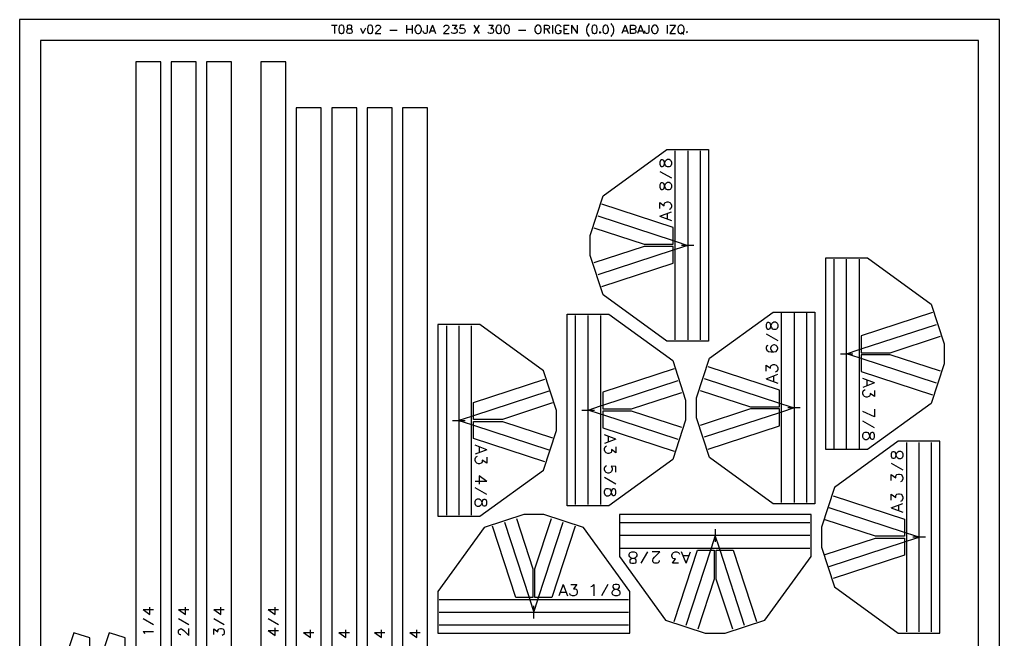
# Model space of a CAD drawing. Extents: x 0 to 235, y 0 to 300.
# Drawn here: x 0 to 235, y 151.3 to 300 of the extents above; entities that cross this region are included whole.
import ezdxf

# ---------------------------------------------------------------- set-up
doc = ezdxf.new("R2010")
doc.units = 0
for name, color, linetype in [('CORTE', 1, 'Continuous'), ('EJE', 4, 'Continuous'), ('REFERENCIA', 8, 'Continuous'), ('ROTULO', 5, 'Continuous')]:
    doc.layers.add(name, color=color, linetype=linetype)

msp = doc.modelspace()

# ---------------------------------------------------------------- linework, layer by layer
at = {"layer": 'CORTE', "color": 1, "linetype": 'CONTINUOUS'}
for points in [[(33.85, 7.85), (33.85, 289.85), (27.85, 289.85), (27.85, 7.85)], [(42.35, 7.85), (42.35, 289.85), (36.35, 289.85), (36.35, 7.85)], [(50.85, 7.85), (50.85, 289.85), (44.85, 289.85), (44.85, 7.85)], [(63.85, 7.85), (63.85, 289.85), (57.85, 289.85), (57.85, 7.85)], [(72.35, 7.85), (72.35, 278.85), (66.35, 278.85), (66.35, 7.85)], [(80.85, 7.85), (80.85, 278.85), (74.85, 278.85), (74.85, 7.85)], [(89.35, 7.85), (89.35, 278.85), (83.35, 278.85), (83.35, 7.85)], [(97.85, 7.85), (97.85, 278.85), (91.85, 278.85), (91.85, 7.85)], [(165.25, 268.85), (165.25, 222.85), (155.25, 222.85), (139.95, 233.95), (136.85, 243.45), (136.85, 248.25), (139.95, 257.75), (155.25, 268.85)], [(193.35, 196.85), (193.35, 242.85), (203.35, 242.85), (218.65, 231.75), (221.75, 222.25), (221.75, 217.45), (218.65, 207.95), (203.35, 196.85)], [(131.35, 183.35), (131.35, 229.35), (141.35, 229.35), (156.65, 218.25), (159.75, 208.75), (159.75, 203.95), (156.65, 194.45), (141.35, 183.35)], [(190.75, 229.85), (190.75, 183.85), (180.75, 183.85), (165.45, 194.95), (162.35, 204.45), (162.35, 209.25), (165.45, 218.75), (180.75, 229.85)], [(100.35, 226.85), (100.35, 180.85), (110.35, 180.85), (125.65, 191.95), (128.75, 201.45), (128.75, 206.25), (125.65, 215.75), (110.35, 226.85)], [(220.75, 152.85), (220.75, 198.85), (210.75, 198.85), (195.45, 187.75), (192.35, 178.25), (192.35, 173.45), (195.45, 163.95), (210.75, 152.85)], [(100.35, 152.85), (146.35, 152.85), (146.35, 162.85), (135.25, 178.15), (125.75, 181.25), (120.95, 181.25), (111.45, 178.15), (100.35, 162.85)], [(189.85, 181.25), (143.85, 181.25), (143.85, 171.25), (154.95, 155.95), (164.45, 152.85), (169.25, 152.85), (178.75, 155.95), (189.85, 171.25)], [(16.85, 14.8472), (16.85, 151.6652), (14.5662, 152.4106), (13.0017, 152.9212), (13.0017, 152.9212), (11.9823, 149.798), (11.9823, 149.798), (10.85, 146.3289), (10.85, 9.4106), (11.9823, 7.85), (11.9823, 7.85), (13.0017, 7.85), (14.5662, 7.85), (14.5662, 7.85)], [(25.35, 14.8472), (25.35, 151.6652), (23.0662, 152.4106), (21.5017, 152.9212), (21.5017, 152.9212), (20.4823, 149.798), (20.4823, 149.798), (19.35, 146.3289), (19.35, 9.4106), (20.4823, 7.85), (20.4823, 7.85), (21.5017, 7.85), (23.0662, 7.85), (23.0662, 7.85)]]:
    msp.add_lwpolyline(points, close=True, dxfattribs=at)
at = {"layer": 'EJE', "color": 4, "linetype": 'CONTINUOUS'}
for p, q in [((157.25, 246.8292), (157.25, 268.55)), ((163.25, 268.55), (163.25, 223.15)), ((138.6798, 252.8903), (156.75, 246.9924)), ((156.75, 246.9924), (157.25, 246.8292)), ((157.25, 244.8708), (157.25, 246.8292)), ((157.25, 246.8292), (160.25, 245.85)), ((156.75, 244.7076), (138.6798, 238.8097)), ((157.25, 244.8708), (156.75, 244.7076)), ((160.25, 245.85), (157.25, 244.8708)), ((157.25, 223.15), (157.25, 244.8708)), ((160.25, 245.85), (158.75, 245.85)), ((161.75, 245.85), (160.25, 245.85)), ((195.35, 197.15), (195.35, 242.55)), ((201.35, 242.55), (201.35, 220.8292)), ((133.35, 183.65), (133.35, 229.05)), ((139.35, 229.05), (139.35, 207.3292)), ((182.75, 207.8292), (182.75, 229.55)), ((188.75, 229.55), (188.75, 184.15)), ((102.35, 226.55), (102.35, 181.15)), ((108.35, 204.8292), (108.35, 226.55)), ((201.85, 220.9924), (219.9202, 226.8903)), ((201.35, 220.8292), (201.85, 220.9924)), ((196.85, 219.85), (198.35, 219.85)), ((198.35, 219.85), (201.35, 220.8292)), ((201.35, 218.8708), (198.35, 219.85)), ((198.35, 219.85), (199.85, 219.85)), ((201.35, 220.8292), (201.35, 218.8708)), ((201.35, 218.8708), (201.35, 197.15)), ((201.85, 218.7076), (201.35, 218.8708)), ((219.9202, 212.8097), (201.85, 218.7076)), ((164.1798, 213.8903), (182.25, 207.9924)), ((139.85, 207.4924), (157.9202, 213.3903)), ((126.9202, 210.8903), (108.85, 204.9924)), ((136.35, 206.35), (139.35, 207.3292)), ((139.35, 207.3292), (139.85, 207.4924)), ((139.35, 207.3292), (139.35, 205.3708)), ((182.25, 207.9924), (182.75, 207.8292)), ((182.75, 205.8708), (182.75, 207.8292)), ((182.75, 207.8292), (185.75, 206.85)), ((185.75, 206.85), (182.75, 205.8708)), ((185.75, 206.85), (184.25, 206.85)), ((187.25, 206.85), (185.75, 206.85)), ((108.35, 204.8292), (105.35, 203.85)), ((108.85, 204.9924), (108.35, 204.8292)), ((108.35, 202.8708), (108.35, 204.8292)), ((134.85, 206.35), (136.35, 206.35)), ((139.35, 205.3708), (136.35, 206.35)), ((136.35, 206.35), (137.85, 206.35)), ((139.35, 205.3708), (139.35, 183.65)), ((139.85, 205.2076), (139.35, 205.3708)), ((157.9202, 199.3097), (139.85, 205.2076)), ((182.25, 205.7076), (164.1798, 199.8097)), ((182.75, 205.8708), (182.25, 205.7076)), ((182.75, 184.15), (182.75, 205.8708)), ((103.85, 203.85), (105.35, 203.85)), ((105.35, 203.85), (108.35, 202.8708)), ((105.35, 203.85), (106.85, 203.85)), ((108.35, 181.15), (108.35, 202.8708)), ((108.35, 202.8708), (108.85, 202.7076)), ((108.85, 202.7076), (126.9202, 196.8097)), ((212.75, 198.55), (212.75, 176.8292)), ((218.75, 153.15), (218.75, 198.55)), ((212.25, 176.9924), (194.1798, 182.8903)), ((116.3097, 179.4202), (122.2076, 161.35)), ((124.4924, 161.35), (130.3903, 179.4202)), ((189.55, 179.25), (144.15, 179.25)), ((166.85, 176.25), (165.8708, 173.25)), ((166.85, 177.75), (166.85, 176.25)), ((167.8292, 173.25), (166.85, 176.25)), ((166.85, 176.25), (166.85, 174.75)), ((212.75, 176.8292), (212.25, 176.9924)), ((212.75, 176.8292), (212.75, 174.8708)), ((215.75, 175.85), (212.75, 176.8292)), ((194.1798, 168.8097), (212.25, 174.7076)), ((212.25, 174.7076), (212.75, 174.8708)), ((212.75, 174.8708), (215.75, 175.85)), ((212.75, 174.8708), (212.75, 153.15)), ((215.75, 175.85), (214.25, 175.85)), ((217.25, 175.85), (215.75, 175.85)), ((144.15, 173.25), (165.8708, 173.25)), ((165.7076, 172.75), (159.8097, 154.6798)), ((165.8708, 173.25), (165.7076, 172.75)), ((165.8708, 173.25), (167.8292, 173.25)), ((167.8292, 173.25), (189.55, 173.25)), ((167.9924, 172.75), (167.8292, 173.25)), ((173.8903, 154.6798), (167.9924, 172.75)), ((122.3708, 160.85), (100.65, 160.85)), ((122.2076, 161.35), (122.3708, 160.85)), ((124.3292, 160.85), (122.3708, 160.85)), ((122.3708, 160.85), (123.35, 157.85)), ((123.35, 157.85), (124.3292, 160.85)), ((124.3292, 160.85), (124.4924, 161.35)), ((146.05, 160.85), (124.3292, 160.85)), ((123.35, 157.85), (123.35, 159.35)), ((123.35, 156.35), (123.35, 157.85)), ((100.65, 154.85), (146.05, 154.85))]:
    msp.add_line(p, q, dxfattribs=at)
for points in [[(160.25, 268.55), (160.25, 247.35), (160.25, 245.85)], [(156.75, 246.9924), (156.75, 250.1481), (139.6104, 255.7423)], [(137.7491, 250.0383), (149.8154, 246.1), (156.75, 246.1), (156.75, 246.9924)], [(156.75, 244.7076), (156.75, 245.6), (149.8154, 245.6), (137.7491, 241.6617)], [(139.6104, 235.9577), (156.75, 241.5519), (156.75, 244.7076)], [(160.25, 245.85), (160.25, 244.35), (160.25, 223.15)], [(198.35, 219.85), (198.35, 221.35), (198.35, 242.55)], [(136.35, 206.35), (136.35, 207.85), (136.35, 229.05)], [(185.75, 229.55), (185.75, 208.35), (185.75, 206.85)], [(218.9896, 229.7423), (201.85, 224.1481), (201.85, 220.9924)], [(105.35, 226.55), (105.35, 205.35), (105.35, 203.85)], [(201.85, 220.9924), (201.85, 220.1), (208.7846, 220.1), (220.8509, 224.0383)], [(198.35, 197.15), (198.35, 218.35), (198.35, 219.85)], [(220.8509, 215.6617), (208.7846, 219.6), (201.85, 219.6), (201.85, 218.7076)], [(201.85, 218.7076), (201.85, 215.5519), (218.9896, 209.9577)], [(156.9896, 216.2423), (139.85, 210.6481), (139.85, 207.4924)], [(182.25, 207.9924), (182.25, 211.1481), (165.1104, 216.7423)], [(108.85, 204.9924), (108.85, 208.1481), (125.9896, 213.7423)], [(139.85, 207.4924), (139.85, 206.6), (146.7846, 206.6), (158.8509, 210.5383)], [(163.2491, 211.0383), (175.3154, 207.1), (182.25, 207.1), (182.25, 207.9924)], [(127.8509, 208.0383), (115.7846, 204.1), (108.85, 204.1), (108.85, 204.9924)], [(185.75, 206.85), (185.75, 205.35), (185.75, 184.15)], [(136.35, 183.65), (136.35, 204.85), (136.35, 206.35)], [(158.8509, 202.1617), (146.7846, 206.1), (139.85, 206.1), (139.85, 205.2076)], [(139.85, 205.2076), (139.85, 202.0519), (156.9896, 196.4577)], [(182.25, 205.7076), (182.25, 206.6), (175.3154, 206.6), (163.2491, 202.6617)], [(165.1104, 196.9577), (182.25, 202.5519), (182.25, 205.7076)], [(105.35, 203.85), (105.35, 202.35), (105.35, 181.15)], [(108.85, 202.7076), (108.85, 203.6), (115.7846, 203.6), (127.8509, 199.6617)], [(125.9896, 193.9577), (108.85, 199.5519), (108.85, 202.7076)], [(215.75, 175.85), (215.75, 177.35), (215.75, 198.55)], [(195.1104, 185.7423), (212.25, 180.1481), (212.25, 176.9924)], [(119.1617, 180.3509), (123.1, 168.2846), (123.1, 161.35), (122.2076, 161.35)], [(124.4924, 161.35), (123.6, 161.35), (123.6, 168.2846), (127.5383, 180.3509)], [(212.25, 176.9924), (212.25, 176.1), (205.3154, 176.1), (193.2491, 180.0383)], [(122.2076, 161.35), (119.0519, 161.35), (113.4577, 178.4896)], [(133.2423, 178.4896), (127.6481, 161.35), (124.4924, 161.35)], [(166.85, 176.25), (165.35, 176.25), (144.15, 176.25)], [(189.55, 176.25), (168.35, 176.25), (166.85, 176.25)], [(193.2491, 171.6617), (205.3154, 175.6), (212.25, 175.6), (212.25, 174.7076)], [(212.25, 174.7076), (212.25, 171.5519), (195.1104, 165.9577)], [(215.75, 153.15), (215.75, 174.35), (215.75, 175.85)], [(156.9577, 155.6104), (162.5519, 172.75), (165.7076, 172.75)], [(165.7076, 172.75), (166.6, 172.75), (166.6, 165.8154), (162.6617, 153.7491)], [(171.0383, 153.7491), (167.1, 165.8154), (167.1, 172.75), (167.9924, 172.75)], [(167.9924, 172.75), (171.1481, 172.75), (176.7423, 155.6104)], [(100.65, 157.85), (121.85, 157.85), (123.35, 157.85)], [(123.35, 157.85), (124.85, 157.85), (146.05, 157.85)]]:
    msp.add_lwpolyline(points, dxfattribs=at)
at = {"layer": 'REFERENCIA', "color": 8, "linetype": 'CONTINUOUS'}
for p, q in [((74.8333, 298.6429), (76.1667, 298.6429)), ((75.5, 298.6429), (75.5, 296.6429)), ((92.8333, 298.6429), (92.8333, 296.6429)), ((94.1667, 298.6429), (94.1667, 296.6429)), ((99.0238, 298.6429), (98.2619, 296.6429)), ((99.0238, 298.6429), (99.7857, 296.6429)), ((108.9286, 298.6429), (110.2619, 296.6429)), ((110.2619, 298.6429), (108.9286, 296.6429)), ((125.7857, 298.6429), (125.7857, 296.6429)), ((127.7857, 298.6429), (127.7857, 296.6429)), ((130.5476, 298.6429), (130.5476, 296.6429)), ((130.5476, 298.6429), (131.7857, 298.6429)), ((132.3571, 298.6429), (132.3571, 296.6429)), ((132.3571, 298.6429), (133.6905, 296.6429)), ((133.6905, 298.6429), (133.6905, 296.6429)), ((145.2143, 298.6429), (144.4524, 296.6429)), ((145.2143, 298.6429), (145.9762, 296.6429)), ((146.4524, 298.6429), (146.4524, 296.6429)), ((148.9286, 298.6429), (148.1667, 296.6429)), ((148.9286, 298.6429), (149.6905, 296.6429)), ((155.3095, 298.6429), (155.3095, 296.6429)), ((157.3095, 298.6429), (155.9762, 296.6429)), ((155.9762, 298.6429), (157.3095, 298.6429)), ((81.7857, 297.9762), (82.3571, 296.6429)), ((82.9286, 297.9762), (82.3571, 296.6429)), ((88.8333, 297.5), (90.5476, 297.5)), ((92.8333, 297.6905), (94.1667, 297.6905)), ((98.5476, 297.3095), (99.5, 297.3095)), ((119.6905, 297.5), (121.4048, 297.5)), ((126.4524, 297.6905), (127.119, 296.6429)), ((129.4048, 297.4048), (129.881, 297.4048)), ((130.5476, 297.6905), (131.3095, 297.6905)), ((130.5476, 296.6429), (131.7857, 296.6429)), ((144.7381, 297.3095), (145.6905, 297.3095)), ((148.4524, 297.3095), (149.4048, 297.3095)), ((155.9762, 296.6429), (157.3095, 296.6429)), ((158.7381, 297.0238), (159.3095, 296.4524))]:
    msp.add_line(p, q, dxfattribs=at)
for points in [[(0, 0), (235, 0), (235, 300), (0, 300), (0, 0)], [(77.119, 298.6429), (76.8333, 298.5476), (76.6429, 298.2619), (76.5476, 297.7857), (76.5476, 297.5), (76.6429, 297.0238), (76.8333, 296.7381), (77.119, 296.6429), (77.3095, 296.6429), (77.5952, 296.7381), (77.7857, 297.0238), (77.881, 297.5), (77.881, 297.7857), (77.7857, 298.2619), (77.5952, 298.5476), (77.3095, 298.6429), (77.119, 298.6429)], [(78.9286, 298.6429), (78.6429, 298.5476), (78.5476, 298.3571), (78.5476, 298.1667), (78.6429, 297.9762), (78.8333, 297.881), (79.2143, 297.7857), (79.5, 297.6905), (79.6905, 297.5), (79.7857, 297.3095), (79.7857, 297.0238), (79.6905, 296.8333), (79.5952, 296.7381), (79.3095, 296.6429), (78.9286, 296.6429), (78.6429, 296.7381), (78.5476, 296.8333), (78.4524, 297.0238), (78.4524, 297.3095), (78.5476, 297.5), (78.7381, 297.6905), (79.0238, 297.7857), (79.4048, 297.881), (79.5952, 297.9762), (79.6905, 298.1667), (79.6905, 298.3571), (79.5952, 298.5476), (79.3095, 298.6429), (78.9286, 298.6429)], [(83.9762, 298.6429), (83.6905, 298.5476), (83.5, 298.2619), (83.4048, 297.7857), (83.4048, 297.5), (83.5, 297.0238), (83.6905, 296.7381), (83.9762, 296.6429), (84.1667, 296.6429), (84.4524, 296.7381), (84.6429, 297.0238), (84.7381, 297.5), (84.7381, 297.7857), (84.6429, 298.2619), (84.4524, 298.5476), (84.1667, 298.6429), (83.9762, 298.6429)], [(85.4048, 298.1667), (85.4048, 298.2619), (85.5, 298.4524), (85.5952, 298.5476), (85.7857, 298.6429), (86.1667, 298.6429), (86.3571, 298.5476), (86.4524, 298.4524), (86.5476, 298.2619), (86.5476, 298.0714), (86.4524, 297.881), (86.2619, 297.5952), (85.3095, 296.6429), (86.6429, 296.6429)], [(95.4048, 298.6429), (95.2143, 298.5476), (95.0238, 298.3571), (94.9286, 298.1667), (94.8333, 297.881), (94.8333, 297.4048), (94.9286, 297.119), (95.0238, 296.9286), (95.2143, 296.7381), (95.4048, 296.6429), (95.7857, 296.6429), (95.9762, 296.7381), (96.1667, 296.9286), (96.2619, 297.119), (96.3571, 297.4048), (96.3571, 297.881), (96.2619, 298.1667), (96.1667, 298.3571), (95.9762, 298.5476), (95.7857, 298.6429), (95.4048, 298.6429)], [(97.7857, 298.6429), (97.7857, 297.119), (97.6905, 296.8333), (97.5952, 296.7381), (97.4048, 296.6429), (97.2143, 296.6429), (97.0238, 296.7381), (96.9286, 296.8333), (96.8333, 297.119), (96.8333, 297.3095)], [(101.7857, 298.1667), (101.7857, 298.2619), (101.881, 298.4524), (101.9762, 298.5476), (102.1667, 298.6429), (102.5476, 298.6429), (102.7381, 298.5476), (102.8333, 298.4524), (102.9286, 298.2619), (102.9286, 298.0714), (102.8333, 297.881), (102.6429, 297.5952), (101.6905, 296.6429), (103.0238, 296.6429)], [(103.7857, 298.6429), (104.8333, 298.6429), (104.2619, 297.881), (104.5476, 297.881), (104.7381, 297.7857), (104.8333, 297.6905), (104.9286, 297.4048), (104.9286, 297.2143), (104.8333, 296.9286), (104.6429, 296.7381), (104.3571, 296.6429), (104.0714, 296.6429), (103.7857, 296.7381), (103.6905, 296.8333), (103.5952, 297.0238)], [(106.6429, 298.6429), (105.6905, 298.6429), (105.5952, 297.7857), (105.6905, 297.881), (105.9762, 297.9762), (106.2619, 297.9762), (106.5476, 297.881), (106.7381, 297.6905), (106.8333, 297.4048), (106.8333, 297.2143), (106.7381, 296.9286), (106.5476, 296.7381), (106.2619, 296.6429), (105.9762, 296.6429), (105.6905, 296.7381), (105.5952, 296.8333), (105.5, 297.0238)], [(112.5476, 298.6429), (113.5952, 298.6429), (113.0238, 297.881), (113.3095, 297.881), (113.5, 297.7857), (113.5952, 297.6905), (113.6905, 297.4048), (113.6905, 297.2143), (113.5952, 296.9286), (113.4048, 296.7381), (113.119, 296.6429), (112.8333, 296.6429), (112.5476, 296.7381), (112.4524, 296.8333), (112.3571, 297.0238)], [(114.8333, 298.6429), (114.5476, 298.5476), (114.3571, 298.2619), (114.2619, 297.7857), (114.2619, 297.5), (114.3571, 297.0238), (114.5476, 296.7381), (114.8333, 296.6429), (115.0238, 296.6429), (115.3095, 296.7381), (115.5, 297.0238), (115.5952, 297.5), (115.5952, 297.7857), (115.5, 298.2619), (115.3095, 298.5476), (115.0238, 298.6429), (114.8333, 298.6429)], [(116.7381, 298.6429), (116.4524, 298.5476), (116.2619, 298.2619), (116.1667, 297.7857), (116.1667, 297.5), (116.2619, 297.0238), (116.4524, 296.7381), (116.7381, 296.6429), (116.9286, 296.6429), (117.2143, 296.7381), (117.4048, 297.0238), (117.5, 297.5), (117.5, 297.7857), (117.4048, 298.2619), (117.2143, 298.5476), (116.9286, 298.6429), (116.7381, 298.6429)], [(124.1667, 298.6429), (123.9762, 298.5476), (123.7857, 298.3571), (123.6905, 298.1667), (123.5952, 297.881), (123.5952, 297.4048), (123.6905, 297.119), (123.7857, 296.9286), (123.9762, 296.7381), (124.1667, 296.6429), (124.5476, 296.6429), (124.7381, 296.7381), (124.9286, 296.9286), (125.0238, 297.119), (125.119, 297.4048), (125.119, 297.881), (125.0238, 298.1667), (124.9286, 298.3571), (124.7381, 298.5476), (124.5476, 298.6429), (124.1667, 298.6429)], [(125.7857, 298.6429), (126.6429, 298.6429), (126.9286, 298.5476), (127.0238, 298.4524), (127.119, 298.2619), (127.119, 298.0714), (127.0238, 297.881), (126.9286, 297.7857), (126.6429, 297.6905), (125.7857, 297.6905)], [(129.881, 298.1667), (129.7857, 298.3571), (129.5952, 298.5476), (129.4048, 298.6429), (129.0238, 298.6429), (128.8333, 298.5476), (128.6429, 298.3571), (128.5476, 298.1667), (128.4524, 297.881), (128.4524, 297.4048), (128.5476, 297.119), (128.6429, 296.9286), (128.8333, 296.7381), (129.0238, 296.6429), (129.4048, 296.6429), (129.5952, 296.7381), (129.7857, 296.9286), (129.881, 297.119), (129.881, 297.4048)], [(136.6429, 299.0238), (136.4524, 298.8333), (136.2619, 298.5476), (136.0714, 298.1667), (135.9762, 297.6905), (135.9762, 297.3095), (136.0714, 296.8333), (136.2619, 296.4524), (136.4524, 296.1667), (136.6429, 295.9762)], [(137.7857, 298.6429), (137.5, 298.5476), (137.3095, 298.2619), (137.2143, 297.7857), (137.2143, 297.5), (137.3095, 297.0238), (137.5, 296.7381), (137.7857, 296.6429), (137.9762, 296.6429), (138.2619, 296.7381), (138.4524, 297.0238), (138.5476, 297.5), (138.5476, 297.7857), (138.4524, 298.2619), (138.2619, 298.5476), (137.9762, 298.6429), (137.7857, 298.6429)], [(140.4524, 298.6429), (140.1667, 298.5476), (139.9762, 298.2619), (139.881, 297.7857), (139.881, 297.5), (139.9762, 297.0238), (140.1667, 296.7381), (140.4524, 296.6429), (140.6429, 296.6429), (140.9286, 296.7381), (141.119, 297.0238), (141.2143, 297.5), (141.2143, 297.7857), (141.119, 298.2619), (140.9286, 298.5476), (140.6429, 298.6429), (140.4524, 298.6429)], [(141.7857, 299.0238), (141.9762, 298.8333), (142.1667, 298.5476), (142.3571, 298.1667), (142.4524, 297.6905), (142.4524, 297.3095), (142.3571, 296.8333), (142.1667, 296.4524), (141.9762, 296.1667), (141.7857, 295.9762)], [(146.4524, 298.6429), (147.3095, 298.6429), (147.5952, 298.5476), (147.6905, 298.4524), (147.7857, 298.2619), (147.7857, 298.0714), (147.6905, 297.881), (147.5952, 297.7857), (147.3095, 297.6905)], [(150.9286, 298.6429), (150.9286, 297.119), (150.8333, 296.8333), (150.7381, 296.7381), (150.5476, 296.6429), (150.3571, 296.6429), (150.1667, 296.7381), (150.0714, 296.8333), (149.9762, 297.119), (149.9762, 297.3095)], [(152.1667, 298.6429), (151.9762, 298.5476), (151.7857, 298.3571), (151.6905, 298.1667), (151.5952, 297.881), (151.5952, 297.4048), (151.6905, 297.119), (151.7857, 296.9286), (151.9762, 296.7381), (152.1667, 296.6429), (152.5476, 296.6429), (152.7381, 296.7381), (152.9286, 296.9286), (153.0238, 297.119), (153.119, 297.4048), (153.119, 297.881), (153.0238, 298.1667), (152.9286, 298.3571), (152.7381, 298.5476), (152.5476, 298.6429), (152.1667, 298.6429)], [(158.4524, 298.6429), (158.2619, 298.5476), (158.0714, 298.3571), (157.9762, 298.1667), (157.881, 297.881), (157.881, 297.4048), (157.9762, 297.119), (158.0714, 296.9286), (158.2619, 296.7381), (158.4524, 296.6429), (158.8333, 296.6429), (159.0238, 296.7381), (159.2143, 296.9286), (159.3095, 297.119), (159.4048, 297.4048), (159.4048, 297.881), (159.3095, 298.1667), (159.2143, 298.3571), (159.0238, 298.5476), (158.8333, 298.6429), (158.4524, 298.6429)], [(139.3095, 297.0238), (139.2143, 296.9286), (139.119, 297.0238), (139.2143, 297.119), (139.3095, 297.0238), (139.3095, 296.8333), (139.119, 296.6429)], [(146.4524, 297.6905), (147.3095, 297.6905), (147.5952, 297.5952), (147.6905, 297.5), (147.7857, 297.3095), (147.7857, 297.0238), (147.6905, 296.8333), (147.5952, 296.7381), (147.3095, 296.6429), (146.4524, 296.6429)], [(160.0714, 297.119), (159.9762, 297.0238), (160.0714, 296.9286), (160.1667, 297.0238), (160.0714, 297.119)], [(5, 5), (230, 5), (230, 295), (5, 295), (5, 5)]]:
    msp.add_lwpolyline(points, dxfattribs=at)
at = {"layer": 'ROTULO', "color": 5, "linetype": 'CONTINUOUS'}
for p, q in [((153.575, 263.6024), (156.325, 262.031)), ((153.575, 252.8643), (156.325, 253.9119)), ((153.575, 252.8643), (156.325, 251.8167)), ((155.4083, 252.2095), (155.4083, 253.519)), ((179.075, 224.6024), (181.825, 223.031)), ((179.075, 213.8643), (181.825, 214.9119)), ((179.075, 213.8643), (181.825, 212.8167)), ((180.9083, 213.2095), (180.9083, 214.519)), ((205.025, 212.8357), (202.275, 213.8833)), ((205.025, 212.8357), (202.275, 211.7881)), ((203.1917, 213.4905), (203.1917, 212.181)), ((205.025, 204.7167), (202.275, 206.0262)), ((205.025, 206.55), (205.025, 204.7167)), ((205.025, 202.0976), (202.275, 203.669)), ((143.025, 199.3357), (140.275, 200.3833)), ((141.1917, 199.9905), (141.1917, 198.681)), ((112.025, 196.8357), (109.275, 197.8833)), ((110.1917, 197.4905), (110.1917, 196.181)), ((143.025, 199.3357), (140.275, 198.2881)), ((112.025, 196.8357), (109.275, 195.7881)), ((209.075, 193.6024), (211.825, 192.031)), ((112.025, 189.2405), (109.275, 189.2405)), ((143.025, 188.5976), (140.275, 190.169)), ((112.025, 186.0976), (109.275, 187.669)), ((209.075, 182.8643), (211.825, 183.9119)), ((210.9083, 182.2095), (210.9083, 183.519)), ((209.075, 182.8643), (211.825, 181.8167)), ((149.0976, 169.575), (150.669, 172.325)), ((159.8357, 169.575), (158.7881, 172.325)), ((159.8357, 169.575), (160.8833, 172.325)), ((160.4905, 171.4083), (159.181, 171.4083)), ((130.3643, 164.525), (129.3167, 161.775)), ((130.3643, 164.525), (131.4119, 161.775)), ((141.1024, 164.525), (139.531, 161.775)), ((129.7095, 162.6917), (131.019, 162.6917)), ((29.6, 158.4929), (32.1, 158.4929)), ((38.1, 158.4929), (40.6, 158.4929)), ((46.6, 158.4929), (49.1, 158.4929)), ((59.6, 158.4929), (62.1, 158.4929)), ((29.6, 156.35), (32.1, 154.9214)), ((38.1, 156.35), (40.6, 154.9214)), ((46.6, 156.35), (49.1, 154.9214)), ((59.6, 156.35), (62.1, 154.9214)), ((59.6, 153.4929), (62.1, 153.4929)), ((68.1, 152.9929), (70.6, 152.9929)), ((76.6, 152.9929), (79.1, 152.9929)), ((85.1, 152.9929), (87.6, 152.9929)), ((93.6, 152.9929), (96.1, 152.9929))]:
    msp.add_line(p, q, dxfattribs=at)
for points in [[(153.575, 265.3048), (153.706, 264.9119), (153.9679, 264.781), (154.2298, 264.781), (154.4917, 264.9119), (154.6226, 265.1738), (154.7536, 265.6976), (154.8845, 266.0905), (155.1464, 266.3524), (155.4083, 266.4833), (155.8012, 266.4833), (156.0631, 266.3524), (156.194, 266.2214), (156.325, 265.8286), (156.325, 265.3048), (156.194, 264.9119), (156.0631, 264.781), (155.8012, 264.65), (155.4083, 264.65), (155.1464, 264.781), (154.8845, 265.0429), (154.7536, 265.4357), (154.6226, 265.9595), (154.4917, 266.2214), (154.2298, 266.3524), (153.9679, 266.3524), (153.706, 266.2214), (153.575, 265.8286), (153.575, 265.3048)], [(153.575, 259.8048), (153.706, 259.4119), (153.9679, 259.281), (154.2298, 259.281), (154.4917, 259.4119), (154.6226, 259.6738), (154.7536, 260.1976), (154.8845, 260.5905), (155.1464, 260.8524), (155.4083, 260.9833), (155.8012, 260.9833), (156.0631, 260.8524), (156.194, 260.7214), (156.325, 260.3286), (156.325, 259.8048), (156.194, 259.4119), (156.0631, 259.281), (155.8012, 259.15), (155.4083, 259.15), (155.1464, 259.281), (154.8845, 259.5429), (154.7536, 259.9357), (154.6226, 260.4595), (154.4917, 260.7214), (154.2298, 260.8524), (153.9679, 260.8524), (153.706, 260.7214), (153.575, 260.3286), (153.575, 259.8048)], [(153.575, 254.6976), (153.575, 256.1381), (154.6226, 255.3524), (154.6226, 255.7452), (154.7536, 256.0071), (154.8845, 256.1381), (155.2774, 256.269), (155.5393, 256.269), (155.9321, 256.1381), (156.194, 255.8762), (156.325, 255.4833), (156.325, 255.0905), (156.194, 254.6976), (156.0631, 254.5667), (155.8012, 254.4357)], [(179.075, 226.3048), (179.206, 225.9119), (179.4679, 225.781), (179.7298, 225.781), (179.9917, 225.9119), (180.1226, 226.1738), (180.2536, 226.6976), (180.3845, 227.0905), (180.6464, 227.3524), (180.9083, 227.4833), (181.3012, 227.4833), (181.5631, 227.3524), (181.694, 227.2214), (181.825, 226.8286), (181.825, 226.3048), (181.694, 225.9119), (181.5631, 225.781), (181.3012, 225.65), (180.9083, 225.65), (180.6464, 225.781), (180.3845, 226.0429), (180.2536, 226.4357), (180.1226, 226.9595), (179.9917, 227.2214), (179.7298, 227.3524), (179.4679, 227.3524), (179.206, 227.2214), (179.075, 226.8286), (179.075, 226.3048)], [(179.4679, 221.8524), (179.206, 221.7214), (179.075, 221.3286), (179.075, 221.0667), (179.206, 220.6738), (179.5988, 220.4119), (180.2536, 220.281), (180.9083, 220.281), (181.4321, 220.4119), (181.694, 220.6738), (181.825, 221.0667), (181.825, 221.1976), (181.694, 221.5905), (181.4321, 221.8524), (181.0393, 221.9833), (180.9083, 221.9833), (180.5155, 221.8524), (180.2536, 221.5905), (180.1226, 221.1976), (180.1226, 221.0667), (180.2536, 220.6738), (180.5155, 220.4119), (180.9083, 220.281)], [(179.075, 215.6976), (179.075, 217.1381), (180.1226, 216.3524), (180.1226, 216.7452), (180.2536, 217.0071), (180.3845, 217.1381), (180.7774, 217.269), (181.0393, 217.269), (181.4321, 217.1381), (181.694, 216.8762), (181.825, 216.4833), (181.825, 216.0905), (181.694, 215.6976), (181.5631, 215.5667), (181.3012, 215.4357)], [(205.025, 211.0024), (205.025, 209.5619), (203.9774, 210.3476), (203.9774, 209.9548), (203.8464, 209.6929), (203.7155, 209.5619), (203.3226, 209.431), (203.0607, 209.431), (202.6679, 209.5619), (202.406, 209.8238), (202.275, 210.2167), (202.275, 210.6095), (202.406, 211.0024), (202.5369, 211.1333), (202.7988, 211.2643)], [(205.025, 200.3952), (204.894, 200.7881), (204.6321, 200.919), (204.3702, 200.919), (204.1083, 200.7881), (203.9774, 200.5262), (203.8464, 200.0024), (203.7155, 199.6095), (203.4536, 199.3476), (203.1917, 199.2167), (202.7988, 199.2167), (202.5369, 199.3476), (202.406, 199.4786), (202.275, 199.8714), (202.275, 200.3952), (202.406, 200.7881), (202.5369, 200.919), (202.7988, 201.05), (203.1917, 201.05), (203.4536, 200.919), (203.7155, 200.6571), (203.8464, 200.2643), (203.9774, 199.7405), (204.1083, 199.4786), (204.3702, 199.3476), (204.6321, 199.3476), (204.894, 199.4786), (205.025, 199.8714), (205.025, 200.3952)], [(143.025, 197.5024), (143.025, 196.0619), (141.9774, 196.8476), (141.9774, 196.4548), (141.8464, 196.1929), (141.7155, 196.0619), (141.3226, 195.931), (141.0607, 195.931), (140.6679, 196.0619), (140.406, 196.3238), (140.275, 196.7167), (140.275, 197.1095), (140.406, 197.5024), (140.5369, 197.6333), (140.7988, 197.7643)], [(112.025, 195.0024), (112.025, 193.5619), (110.9774, 194.3476), (110.9774, 193.9548), (110.8464, 193.6929), (110.7155, 193.5619), (110.3226, 193.431), (110.0607, 193.431), (109.6679, 193.5619), (109.406, 193.8238), (109.275, 194.2167), (109.275, 194.6095), (109.406, 195.0024), (109.5369, 195.1333), (109.7988, 195.2643)], [(209.075, 195.3048), (209.206, 194.9119), (209.4679, 194.781), (209.7298, 194.781), (209.9917, 194.9119), (210.1226, 195.1738), (210.2536, 195.6976), (210.3845, 196.0905), (210.6464, 196.3524), (210.9083, 196.4833), (211.3012, 196.4833), (211.5631, 196.3524), (211.694, 196.2214), (211.825, 195.8286), (211.825, 195.3048), (211.694, 194.9119), (211.5631, 194.781), (211.3012, 194.65), (210.9083, 194.65), (210.6464, 194.781), (210.3845, 195.0429), (210.2536, 195.4357), (210.1226, 195.9595), (209.9917, 196.2214), (209.7298, 196.3524), (209.4679, 196.3524), (209.206, 196.2214), (209.075, 195.8286), (209.075, 195.3048)], [(143.025, 191.4786), (143.025, 192.7881), (141.8464, 192.919), (141.9774, 192.7881), (142.1083, 192.3952), (142.1083, 192.0024), (141.9774, 191.6095), (141.7155, 191.3476), (141.3226, 191.2167), (141.0607, 191.2167), (140.6679, 191.3476), (140.406, 191.6095), (140.275, 192.0024), (140.275, 192.3952), (140.406, 192.7881), (140.5369, 192.919), (140.7988, 193.05)], [(112.025, 189.2405), (110.1917, 190.55), (110.1917, 188.5857)], [(209.075, 189.4119), (209.075, 190.8524), (210.1226, 190.0667), (210.1226, 190.4595), (210.2536, 190.7214), (210.3845, 190.8524), (210.7774, 190.9833), (211.0393, 190.9833), (211.4321, 190.8524), (211.694, 190.5905), (211.825, 190.1976), (211.825, 189.8048), (211.694, 189.4119), (211.5631, 189.281), (211.3012, 189.15)], [(143.025, 186.8952), (142.894, 187.2881), (142.6321, 187.419), (142.3702, 187.419), (142.1083, 187.2881), (141.9774, 187.0262), (141.8464, 186.5024), (141.7155, 186.1095), (141.4536, 185.8476), (141.1917, 185.7167), (140.7988, 185.7167), (140.5369, 185.8476), (140.406, 185.9786), (140.275, 186.3714), (140.275, 186.8952), (140.406, 187.2881), (140.5369, 187.419), (140.7988, 187.55), (141.1917, 187.55), (141.4536, 187.419), (141.7155, 187.1571), (141.8464, 186.7643), (141.9774, 186.2405), (142.1083, 185.9786), (142.3702, 185.8476), (142.6321, 185.8476), (142.894, 185.9786), (143.025, 186.3714), (143.025, 186.8952)], [(209.075, 184.6976), (209.075, 186.1381), (210.1226, 185.3524), (210.1226, 185.7452), (210.2536, 186.0071), (210.3845, 186.1381), (210.7774, 186.269), (211.0393, 186.269), (211.4321, 186.1381), (211.694, 185.8762), (211.825, 185.4833), (211.825, 185.0905), (211.694, 184.6976), (211.5631, 184.5667), (211.3012, 184.4357)], [(112.025, 184.3952), (111.894, 184.7881), (111.6321, 184.919), (111.3702, 184.919), (111.1083, 184.7881), (110.9774, 184.5262), (110.8464, 184.0024), (110.7155, 183.6095), (110.4536, 183.3476), (110.1917, 183.2167), (109.7988, 183.2167), (109.5369, 183.3476), (109.406, 183.4786), (109.275, 183.8714), (109.275, 184.3952), (109.406, 184.7881), (109.5369, 184.919), (109.7988, 185.05), (110.1917, 185.05), (110.4536, 184.919), (110.7155, 184.6571), (110.8464, 184.2643), (110.9774, 183.7405), (111.1083, 183.4786), (111.3702, 183.3476), (111.6321, 183.3476), (111.894, 183.4786), (112.025, 183.8714), (112.025, 184.3952)], [(147.3952, 169.575), (147.7881, 169.706), (147.919, 169.9679), (147.919, 170.2298), (147.7881, 170.4917), (147.5262, 170.6226), (147.0024, 170.7536), (146.6095, 170.8845), (146.3476, 171.1464), (146.2167, 171.4083), (146.2167, 171.8012), (146.3476, 172.0631), (146.4786, 172.194), (146.8714, 172.325), (147.3952, 172.325), (147.7881, 172.194), (147.919, 172.0631), (148.05, 171.8012), (148.05, 171.4083), (147.919, 171.1464), (147.6571, 170.8845), (147.2643, 170.7536), (146.7405, 170.6226), (146.4786, 170.4917), (146.3476, 170.2298), (146.3476, 169.9679), (146.4786, 169.706), (146.8714, 169.575), (147.3952, 169.575)], [(153.419, 170.2298), (153.419, 170.0988), (153.2881, 169.8369), (153.1571, 169.706), (152.8952, 169.575), (152.3714, 169.575), (152.1095, 169.706), (151.9786, 169.8369), (151.8476, 170.0988), (151.8476, 170.3607), (151.9786, 170.6226), (152.2405, 171.0155), (153.55, 172.325), (151.7167, 172.325)], [(158.0024, 169.575), (156.5619, 169.575), (157.3476, 170.6226), (156.9548, 170.6226), (156.6929, 170.7536), (156.5619, 170.8845), (156.431, 171.2774), (156.431, 171.5393), (156.5619, 171.9321), (156.8238, 172.194), (157.2167, 172.325), (157.6095, 172.325), (158.0024, 172.194), (158.1333, 172.0631), (158.2643, 171.8012)], [(132.1976, 164.525), (133.6381, 164.525), (132.8524, 163.4774), (133.2452, 163.4774), (133.5071, 163.3464), (133.6381, 163.2155), (133.769, 162.8226), (133.769, 162.5607), (133.6381, 162.1679), (133.3762, 161.906), (132.9833, 161.775), (132.5905, 161.775), (132.1976, 161.906), (132.0667, 162.0369), (131.9357, 162.2988)], [(137.0429, 164.0012), (137.3048, 164.1321), (137.6976, 164.525), (137.6976, 161.775)], [(142.8048, 164.525), (142.4119, 164.394), (142.281, 164.1321), (142.281, 163.8702), (142.4119, 163.6083), (142.6738, 163.4774), (143.1976, 163.3464), (143.5905, 163.2155), (143.8524, 162.9536), (143.9833, 162.6917), (143.9833, 162.2988), (143.8524, 162.0369), (143.7214, 161.906), (143.3286, 161.775), (142.8048, 161.775), (142.4119, 161.906), (142.281, 162.0369), (142.15, 162.2988), (142.15, 162.6917), (142.281, 162.9536), (142.5429, 163.2155), (142.9357, 163.3464), (143.4595, 163.4774), (143.7214, 163.6083), (143.8524, 163.8702), (143.8524, 164.1321), (143.7214, 164.394), (143.3286, 164.525), (142.8048, 164.525)], [(29.6, 158.4929), (31.2667, 157.3024), (31.2667, 159.0881)], [(38.1, 158.4929), (39.7667, 157.3024), (39.7667, 159.0881)], [(46.6, 158.4929), (48.2667, 157.3024), (48.2667, 159.0881)], [(59.6, 158.4929), (61.2667, 157.3024), (61.2667, 159.0881)], [(30.0762, 152.6595), (29.9571, 152.8976), (29.6, 153.2548), (32.1, 153.2548)], [(38.6952, 152.4214), (38.5762, 152.4214), (38.3381, 152.5405), (38.219, 152.6595), (38.1, 152.8976), (38.1, 153.3738), (38.219, 153.6119), (38.3381, 153.731), (38.5762, 153.85), (38.8143, 153.85), (39.0524, 153.731), (39.4095, 153.4929), (40.6, 152.3024), (40.6, 153.969)], [(46.6, 152.5405), (46.6, 153.85), (47.5524, 153.1357), (47.5524, 153.4929), (47.6714, 153.731), (47.7905, 153.85), (48.1476, 153.969), (48.3857, 153.969), (48.7429, 153.85), (48.981, 153.6119), (49.1, 153.2548), (49.1, 152.8976), (48.981, 152.5405), (48.8619, 152.4214), (48.6238, 152.3024)], [(59.6, 153.4929), (61.2667, 152.3024), (61.2667, 154.0881)], [(68.1, 152.9929), (69.7667, 151.8024), (69.7667, 153.5881)], [(76.6, 152.9929), (78.2667, 151.8024), (78.2667, 153.5881)], [(85.1, 152.9929), (86.7667, 151.8024), (86.7667, 153.5881)], [(93.6, 152.9929), (95.2667, 151.8024), (95.2667, 153.5881)]]:
    msp.add_lwpolyline(points, dxfattribs=at)

doc.saveas('drawing.dxf')
